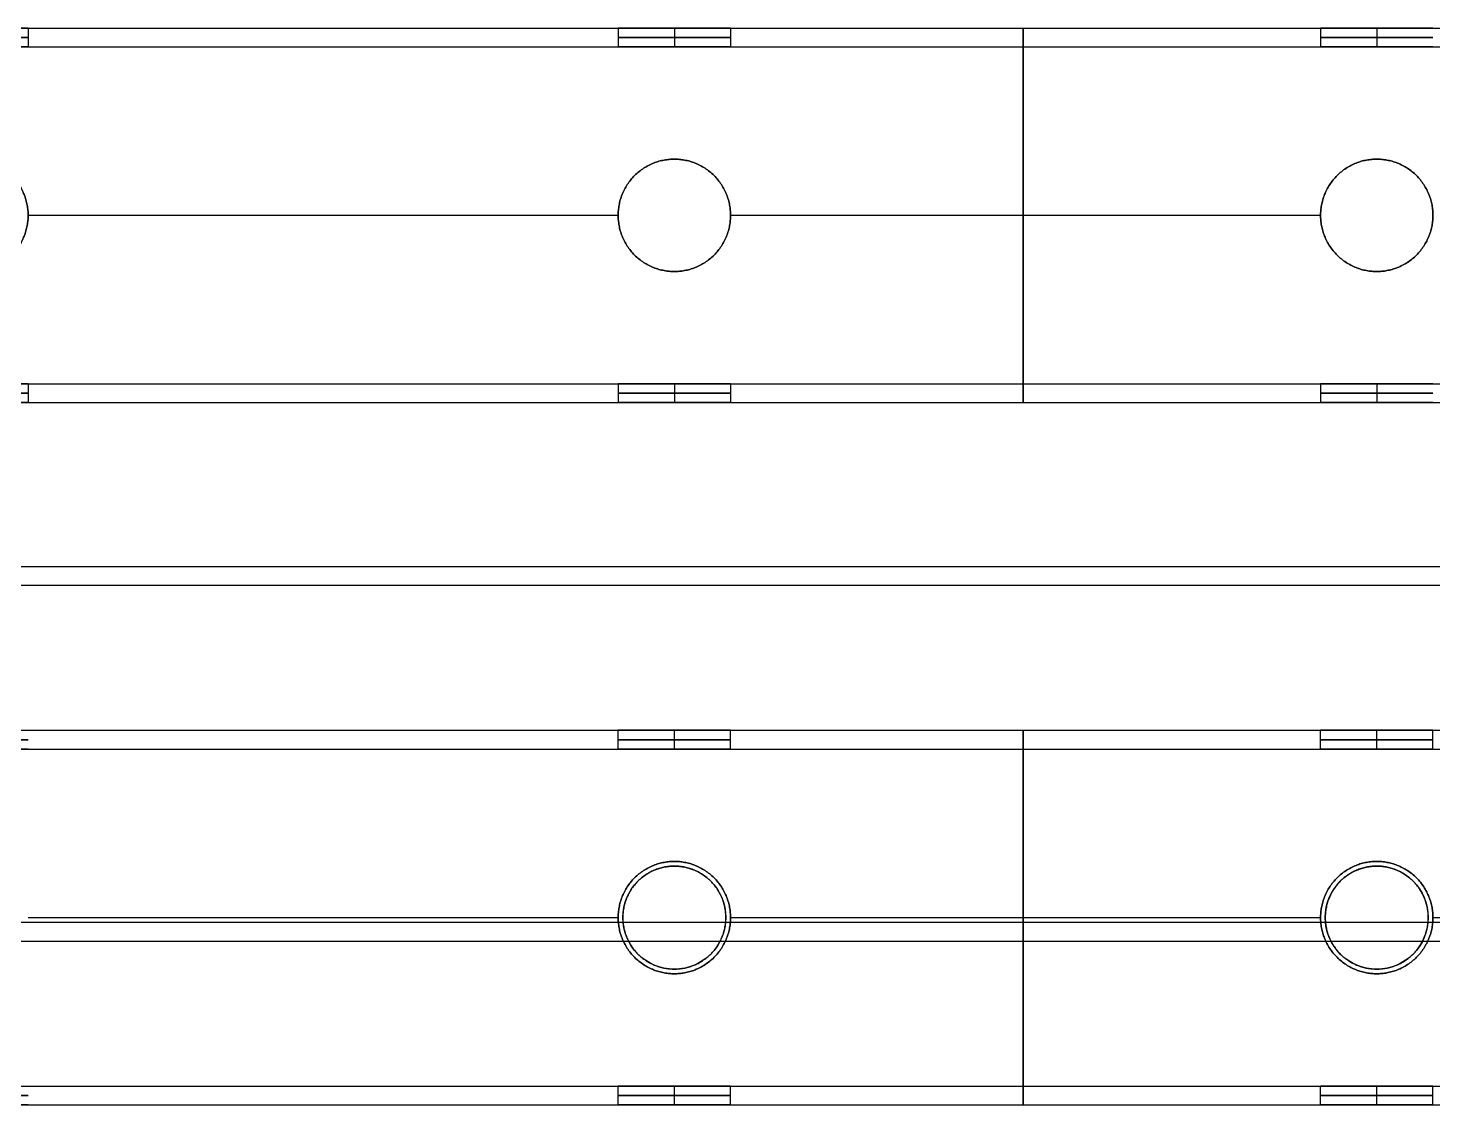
# Model space of a CAD drawing. Header units: millimetres. Extents: x -6529 to 809, y -8611 to 207.
# Drawn here: x -255.5 to -105.5, y -508.1 to -393.1 of the extents above; entities that cross this region are included whole.
import ezdxf

# ---------------------------------------------------------------- set-up
doc = ezdxf.new("R2010")
doc.units = ezdxf.units.MM
doc.header["$MEASUREMENT"] = 0
doc.layers.add('platen', color=7, linetype='Continuous', true_color=0x007f00)
doc.layers.add('staal', color=5, linetype='Continuous', true_color=0x0000ff)

# ---------------------------------------------------------------- blocks, each defined once
blk = doc.blocks.new('plaat base')
at = {"layer": 'platen'}
for p, q in [((58, -600), (1258, -600)), ((58, -600, 18), (1258, -600, 18))]:
    blk.add_line(p, q, dxfattribs=at)
blk = doc.blocks.new('top plaat')
at = {"layer": 'platen'}
for p, q in [((0, -618), (1316, -618)), ((0, -618, 18), (1316, -618, 18)), ((320.5, -650), (320.5, -650, 18)), ((395.5, -650), (395.5, -650, 18)), ((315, -655.5), (315, -655.5, 18)), ((326, -655.5), (326, -655.5, 18)), ((401, -655.5), (401, -655.5, 18)), ((390, -655.5), (390, -655.5, 18)), ((320.5, -661), (320.5, -661, 18)), ((395.5, -661), (395.5, -661, 18))]:
    blk.add_line(p, q, dxfattribs=at)
for centre in [(320.5, -655.5, 9), (395.5, -655.5, 9)]:
    blk.add_circle(centre, 5.5, dxfattribs=at)
for points in [[(320.5, -650), (326, -650), (326, -655.5), (326, -661), (320.5, -661), (315, -661), (315, -655.5), (315, -650), (320.5, -650)], [(320.5, -650, 18), (326, -650, 18), (326, -655.5, 18), (326, -661, 18), (320.5, -661, 18), (315, -661, 18), (315, -655.5, 18), (315, -650, 18), (320.5, -650, 18)], [(395.5, -650), (401, -650), (401, -655.5), (401, -661), (395.5, -661), (390, -661), (390, -655.5), (390, -650), (395.5, -650)], [(395.5, -650, 18), (401, -650, 18), (401, -655.5, 18), (401, -661, 18), (395.5, -661, 18), (390, -661, 18), (390, -655.5, 18), (390, -650, 18), (395.5, -650, 18)]]:
    blk.add_rational_spline(points, [1, 0.707106781187, 1, 0.707106781187, 1, 0.707106781187, 1, 0.707106781187, 1], degree=2, knots=[-37.699112, -37.699112, -37.699112, -28.274334, -28.274334, -18.849556, -18.849556, -9.424778, -9.424778, 0, 0, 0], dxfattribs=at)

msp = doc.modelspace()

# ---------------------------------------------------------------- linework, layer by layer
at = {"layer": 'staal'}
for p, q in [((-255.47, -393.13, 696), (-255.47, -395.13, 696)), ((-192.47, -393.13, 696), (-192.47, -395.13, 696)), ((-186.47, -393.13, 702), (-186.47, -395.13, 702)), ((-186.47, -393.13, 690), (-186.47, -395.13, 690)), ((-180.47, -393.13, 696), (-180.47, -395.13, 696)), ((-117.47, -393.13, 696), (-117.47, -395.13, 696)), ((-111.47, -393.13, 702), (-111.47, -395.13, 702)), ((-111.47, -393.13, 690), (-111.47, -395.13, 690)), ((-186.47, -407.13, 678), (-186.47, -407.13, 676)), ((-186.47, -407.13, 716), (-186.47, -407.13, 714)), ((-111.47, -407.13, 678), (-111.47, -407.13, 676)), ((-111.47, -407.13, 716), (-111.47, -407.13, 714)), ((-255.47, -413.13, 678), (-255.47, -413.13, 676)), ((-255.47, -413.13, 716), (-255.47, -413.13, 714)), ((-192.47, -413.13, 678), (-192.47, -413.13, 676)), ((-192.47, -413.13, 716), (-192.47, -413.13, 714)), ((-180.47, -413.13, 678), (-180.47, -413.13, 676)), ((-180.47, -413.13, 716), (-180.47, -413.13, 714)), ((-117.47, -413.13, 678), (-117.47, -413.13, 676)), ((-117.47, -413.13, 716), (-117.47, -413.13, 714)), ((-186.47, -419.13, 678), (-186.47, -419.13, 676)), ((-186.47, -419.13, 716), (-186.47, -419.13, 714)), ((-111.47, -419.13, 678), (-111.47, -419.13, 676)), ((-111.47, -419.13, 716), (-111.47, -419.13, 714)), ((-255.47, -431.13, 696), (-255.47, -433.13, 696)), ((-192.47, -431.13, 696), (-192.47, -433.13, 696)), ((-186.47, -431.13, 702), (-186.47, -433.13, 702)), ((-186.47, -431.13, 690), (-186.47, -433.13, 690)), ((-180.47, -431.13, 696), (-180.47, -433.13, 696)), ((-117.47, -431.13, 696), (-117.47, -433.13, 696)), ((-111.47, -431.13, 702), (-111.47, -433.13, 702)), ((-111.47, -431.13, 690), (-111.47, -433.13, 690)), ((-192.47, -470.13, 20), (-192.47, -468.13, 20)), ((-186.47, -470.13, 26), (-186.47, -468.13, 26)), ((-186.47, -470.13, 14), (-186.47, -468.13, 14)), ((-180.47, -470.13, 20), (-180.47, -468.13, 20)), ((-117.47, -470.13, 20), (-117.47, -468.13, 20)), ((-111.47, -470.13, 26), (-111.47, -468.13, 26)), ((-111.47, -470.13, 14), (-111.47, -468.13, 14)), ((-105.47, -470.13, 20), (-105.47, -468.13, 20)), ((-186.47, -482.13, 2), (-186.47, -482.13)), ((-186.47, -482.13, 40), (-186.47, -482.13, 38)), ((-111.47, -482.13, 2), (-111.47, -482.13)), ((-111.47, -482.13, 40), (-111.47, -482.13, 38)), ((-192.47, -488.13, 2), (-192.47, -488.13)), ((-192.47, -488.13, 40), (-192.47, -488.13, 38)), ((-180.47, -488.13, 2), (-180.47, -488.13)), ((-180.47, -488.13, 40), (-180.47, -488.13, 38)), ((-117.47, -488.13, 2), (-117.47, -488.13)), ((-117.47, -488.13, 40), (-117.47, -488.13, 38)), ((-105.47, -488.13, 2), (-105.47, -488.13)), ((-105.47, -488.13, 40), (-105.47, -488.13, 38)), ((-186.47, -494.13, 2), (-186.47, -494.13)), ((-186.47, -494.13, 40), (-186.47, -494.13, 38)), ((-111.47, -494.13, 2), (-111.47, -494.13)), ((-111.47, -494.13, 40), (-111.47, -494.13, 38)), ((-192.47, -508.13, 20), (-192.47, -506.13, 20)), ((-186.47, -508.13, 26), (-186.47, -506.13, 26)), ((-186.47, -508.13, 14), (-186.47, -506.13, 14)), ((-180.47, -508.13, 20), (-180.47, -506.13, 20)), ((-117.47, -508.13, 20), (-117.47, -506.13, 20)), ((-111.47, -508.13, 26), (-111.47, -506.13, 26)), ((-111.47, -508.13, 14), (-111.47, -506.13, 14)), ((-105.47, -508.13, 20), (-105.47, -506.13, 20))]:
    msp.add_line(p, q, dxfattribs=at)
for points in [[(-466.97, -393.13, 676), (-149.22, -393.13, 676), (168.53, -393.13, 676)], [(-466.97, -393.13, 716), (-149.22, -393.13, 716), (168.53, -393.13, 716)], [(-255.47, -393.13, 696), (-223.97, -393.13, 696), (-192.47, -393.13, 696)], [(-180.47, -393.13, 696), (-148.97, -393.13, 696), (-117.47, -393.13, 696)], [(-149.22, -393.13, 676), (-149.22, -413.13, 676), (-149.22, -433.13, 676)], [(-149.22, -433.13, 716), (-149.22, -413.13, 716), (-149.22, -393.13, 716)], [(-149.22, -393.13, 716), (-149.22, -393.13, 696), (-149.22, -393.13, 676)], [(-466.97, -395.13, 678), (-149.22, -395.13, 678), (168.53, -395.13, 678)], [(-466.97, -395.13, 714), (-149.22, -395.13, 714), (168.53, -395.13, 714)], [(-255.47, -395.13, 696), (-223.97, -395.13, 696), (-192.47, -395.13, 696)], [(-180.47, -395.13, 696), (-148.97, -395.13, 696), (-117.47, -395.13, 696)], [(-149.22, -431.13, 678), (-149.22, -413.13, 678), (-149.22, -395.13, 678)], [(-149.22, -395.13, 678), (-149.22, -395.13, 696), (-149.22, -395.13, 714)], [(-149.22, -395.13, 714), (-149.22, -413.13, 714), (-149.22, -431.13, 714)], [(-255.47, -413.13, 676), (-223.97, -413.13, 676), (-192.47, -413.13, 676)], [(-255.47, -413.13, 716), (-223.97, -413.13, 716), (-192.47, -413.13, 716)], [(-255.47, -413.13, 678), (-223.97, -413.13, 678), (-192.47, -413.13, 678)], [(-255.47, -413.13, 714), (-223.97, -413.13, 714), (-192.47, -413.13, 714)], [(-180.47, -413.13, 676), (-148.97, -413.13, 676), (-117.47, -413.13, 676)], [(-180.47, -413.13, 716), (-148.97, -413.13, 716), (-117.47, -413.13, 716)], [(-180.47, -413.13, 678), (-148.97, -413.13, 678), (-117.47, -413.13, 678)], [(-180.47, -413.13, 714), (-148.97, -413.13, 714), (-117.47, -413.13, 714)], [(-466.97, -431.13, 678), (-149.22, -431.13, 678), (168.53, -431.13, 678)], [(-466.97, -431.13, 714), (-149.22, -431.13, 714), (168.53, -431.13, 714)], [(-255.47, -431.13, 696), (-223.97, -431.13, 696), (-192.47, -431.13, 696)], [(-180.47, -431.13, 696), (-148.97, -431.13, 696), (-117.47, -431.13, 696)], [(-149.22, -431.13, 714), (-149.22, -431.13, 696), (-149.22, -431.13, 678)], [(-466.97, -433.13, 676), (-149.22, -433.13, 676), (168.53, -433.13, 676)], [(-466.97, -433.13, 716), (-149.22, -433.13, 716), (168.53, -433.13, 716)], [(-255.47, -433.13, 696), (-223.97, -433.13, 696), (-192.47, -433.13, 696)], [(-180.47, -433.13, 696), (-148.97, -433.13, 696), (-117.47, -433.13, 696)], [(-149.22, -433.13, 676), (-149.22, -433.13, 696), (-149.22, -433.13, 716)], [(-466.97, -450.63, 40), (-157.97, -450.63, 40), (151.03, -450.63, 40)], [(-466.97, -450.63), (-157.97, -450.63), (151.03, -450.63)], [(-466.97, -452.63, 2), (-157.97, -452.63, 2), (151.03, -452.63, 2)], [(-466.97, -452.63, 38), (-157.97, -452.63, 38), (151.03, -452.63, 38)], [(-466.97, -468.13), (-149.22, -468.13), (168.53, -468.13)], [(-466.97, -468.13, 40), (-149.22, -468.13, 40), (168.53, -468.13, 40)], [(-255.47, -468.13, 20), (-223.97, -468.13, 20), (-192.47, -468.13, 20)], [(-180.47, -468.13, 20), (-148.97, -468.13, 20), (-117.47, -468.13, 20)], [(-149.22, -508.13), (-149.22, -488.13), (-149.22, -468.13)], [(-149.22, -468.13), (-149.22, -468.13, 20), (-149.22, -468.13, 40)], [(-149.22, -468.13, 40), (-149.22, -488.13, 40), (-149.22, -508.13, 40)], [(-466.97, -470.13, 2), (-149.22, -470.13, 2), (168.53, -470.13, 2)], [(-466.97, -470.13, 38), (-149.22, -470.13, 38), (168.53, -470.13, 38)], [(-255.47, -470.13, 20), (-223.97, -470.13, 20), (-192.47, -470.13, 20)], [(-180.47, -470.13, 20), (-148.97, -470.13, 20), (-117.47, -470.13, 20)], [(-149.22, -470.13, 38), (-149.22, -470.13, 20), (-149.22, -470.13, 2)], [(-149.22, -470.13, 2), (-149.22, -488.13, 2), (-149.22, -506.13, 2)], [(-149.22, -506.13, 38), (-149.22, -488.13, 38), (-149.22, -470.13, 38)], [(-466.97, -488.63, 2), (-157.97, -488.63, 2), (151.03, -488.63, 2)], [(-466.97, -488.63, 38), (-157.97, -488.63, 38), (151.03, -488.63, 38)], [(-255.47, -488.13), (-223.97, -488.13), (-192.47, -488.13)], [(-255.47, -488.13, 40), (-223.97, -488.13, 40), (-192.47, -488.13, 40)], [(-255.47, -488.13, 2), (-223.97, -488.13, 2), (-192.47, -488.13, 2)], [(-255.47, -488.13, 38), (-223.97, -488.13, 38), (-192.47, -488.13, 38)], [(-180.47, -488.13), (-148.97, -488.13), (-117.47, -488.13)], [(-180.47, -488.13, 40), (-148.97, -488.13, 40), (-117.47, -488.13, 40)], [(-180.47, -488.13, 2), (-148.97, -488.13, 2), (-117.47, -488.13, 2)], [(-180.47, -488.13, 38), (-148.97, -488.13, 38), (-117.47, -488.13, 38)], [(-105.47, -488.13, 38), (-73.97, -488.13, 38), (-42.47, -488.13, 38)], [(-466.97, -490.63, 40), (-157.97, -490.63, 40), (151.03, -490.63, 40)], [(-466.97, -490.63), (-157.97, -490.63), (151.03, -490.63)], [(-466.97, -506.13, 2), (-149.22, -506.13, 2), (168.53, -506.13, 2)], [(-466.97, -506.13, 38), (-149.22, -506.13, 38), (168.53, -506.13, 38)], [(-255.47, -506.13, 20), (-223.97, -506.13, 20), (-192.47, -506.13, 20)], [(-180.47, -506.13, 20), (-148.97, -506.13, 20), (-117.47, -506.13, 20)], [(-149.22, -506.13, 2), (-149.22, -506.13, 20), (-149.22, -506.13, 38)], [(-466.97, -508.13), (-149.22, -508.13), (168.53, -508.13)], [(-466.97, -508.13, 40), (-149.22, -508.13, 40), (168.53, -508.13, 40)], [(-255.47, -508.13, 20), (-223.97, -508.13, 20), (-192.47, -508.13, 20)], [(-180.47, -508.13, 20), (-148.97, -508.13, 20), (-117.47, -508.13, 20)], [(-149.22, -508.13, 40), (-149.22, -508.13, 20), (-149.22, -508.13)]]:
    msp.add_open_spline(points, degree=2, dxfattribs=at)
for points, weights, knots in [([(-261.47, -393.13, 702), (-255.47, -393.13, 702), (-255.47, -393.13, 696), (-255.47, -393.13, 690), (-261.47, -393.13, 690), (-267.47, -393.13, 690), (-267.47, -393.13, 696), (-267.47, -393.13, 702), (-261.47, -393.13, 702)], [1, 0.707106781187, 1, 0.707106781187, 1, 0.707106781187, 1, 0.707106781187, 1], [0, 0, 0, 7.853982, 7.853982, 15.707963, 15.707963, 23.561945, 23.561945, 31.415927, 31.415927, 31.415927]), ([(-261.47, -394.13, 702), (-255.47, -394.13, 702), (-255.47, -394.13, 696), (-255.47, -394.13, 690), (-261.47, -394.13, 690), (-267.47, -394.13, 690), (-267.47, -394.13, 696), (-267.47, -394.13, 702), (-261.47, -394.13, 702)], [1, 0.707106781187, 1, 0.707106781187, 1, 0.707106781187, 1, 0.707106781187, 1], [0, 0, 0, 7.853982, 7.853982, 15.707963, 15.707963, 23.561945, 23.561945, 31.415927, 31.415927, 31.415927]), ([(-186.47, -393.13, 702), (-180.47, -393.13, 702), (-180.47, -393.13, 696), (-180.47, -393.13, 690), (-186.47, -393.13, 690), (-192.47, -393.13, 690), (-192.47, -393.13, 696), (-192.47, -393.13, 702), (-186.47, -393.13, 702)], [1, 0.707106781187, 1, 0.707106781187, 1, 0.707106781187, 1, 0.707106781187, 1], [0, 0, 0, 7.853982, 7.853982, 15.707963, 15.707963, 23.561945, 23.561945, 31.415927, 31.415927, 31.415927]), ([(-186.47, -394.13, 702), (-180.47, -394.13, 702), (-180.47, -394.13, 696), (-180.47, -394.13, 690), (-186.47, -394.13, 690), (-192.47, -394.13, 690), (-192.47, -394.13, 696), (-192.47, -394.13, 702), (-186.47, -394.13, 702)], [1, 0.707106781187, 1, 0.707106781187, 1, 0.707106781187, 1, 0.707106781187, 1], [0, 0, 0, 7.853982, 7.853982, 15.707963, 15.707963, 23.561945, 23.561945, 31.415927, 31.415927, 31.415927]), ([(-111.47, -393.13, 702), (-105.47, -393.13, 702), (-105.47, -393.13, 696), (-105.47, -393.13, 690), (-111.47, -393.13, 690), (-117.47, -393.13, 690), (-117.47, -393.13, 696), (-117.47, -393.13, 702), (-111.47, -393.13, 702)], [1, 0.707106781187, 1, 0.707106781187, 1, 0.707106781187, 1, 0.707106781187, 1], [0, 0, 0, 7.853982, 7.853982, 15.707963, 15.707963, 23.561945, 23.561945, 31.415927, 31.415927, 31.415927]), ([(-111.47, -394.13, 702), (-105.47, -394.13, 702), (-105.47, -394.13, 696), (-105.47, -394.13, 690), (-111.47, -394.13, 690), (-117.47, -394.13, 690), (-117.47, -394.13, 696), (-117.47, -394.13, 702), (-111.47, -394.13, 702)], [1, 0.707106781187, 1, 0.707106781187, 1, 0.707106781187, 1, 0.707106781187, 1], [0, 0, 0, 7.853982, 7.853982, 15.707963, 15.707963, 23.561945, 23.561945, 31.415927, 31.415927, 31.415927]), ([(-261.47, -395.13, 702), (-267.47, -395.13, 702), (-267.47, -395.13, 696), (-267.47, -395.13, 690), (-261.47, -395.13, 690), (-255.47, -395.13, 690), (-255.47, -395.13, 696), (-255.47, -395.13, 702), (-261.47, -395.13, 702)], [1, 0.707106781187, 1, 0.707106781187, 1, 0.707106781187, 1, 0.707106781187, 1], [-31.415927, -31.415927, -31.415927, -23.561945, -23.561945, -15.707963, -15.707963, -7.853982, -7.853982, 0, 0, 0]), ([(-186.47, -395.13, 702), (-192.47, -395.13, 702), (-192.47, -395.13, 696), (-192.47, -395.13, 690), (-186.47, -395.13, 690), (-180.47, -395.13, 690), (-180.47, -395.13, 696), (-180.47, -395.13, 702), (-186.47, -395.13, 702)], [1, 0.707106781187, 1, 0.707106781187, 1, 0.707106781187, 1, 0.707106851018, 0.999999860338], [-31.415927, -31.415927, -31.415927, -23.561944, -23.561944, -15.707962, -15.707962, -7.85398, -7.85398, 0, 0, 0]), ([(-111.47, -395.13, 702), (-117.47, -395.13, 702), (-117.47, -395.13, 696), (-117.47, -395.13, 690), (-111.47, -395.13, 690), (-105.47, -395.13, 690), (-105.47, -395.13, 696), (-105.47, -395.13, 702), (-111.47, -395.13, 702)], [1, 0.707106781187, 1, 0.707106781187, 1, 0.707106781187, 1, 0.707106851018, 0.999999860338], [-31.415927, -31.415927, -31.415927, -23.561944, -23.561944, -15.707962, -15.707962, -7.85398, -7.85398, 0, 0, 0]), ([(-261.47, -419.13, 676), (-267.47, -419.13, 676), (-267.47, -413.13, 676), (-267.47, -407.13, 676), (-261.47, -407.13, 676), (-255.47, -407.13, 676), (-255.47, -413.13, 676), (-255.47, -419.13, 676), (-261.47, -419.13, 676)], [1, 0.707106781187, 1, 0.707106781187, 1, 0.707106781187, 1, 0.707106781187, 1], [-31.415927, -31.415927, -31.415927, -23.561945, -23.561945, -15.707963, -15.707963, -7.853982, -7.853982, 0, 0, 0]), ([(-261.47, -419.13, 716), (-255.47, -419.13, 716), (-255.47, -413.13, 716), (-255.47, -407.13, 716), (-261.47, -407.13, 716), (-267.47, -407.13, 716), (-267.47, -413.13, 716), (-267.47, -419.13, 716), (-261.47, -419.13, 716)], [1, 0.707106781187, 1, 0.707106781187, 1, 0.707106781187, 1, 0.707106781187, 1], [0, 0, 0, 7.853982, 7.853982, 15.707963, 15.707963, 23.561945, 23.561945, 31.415927, 31.415927, 31.415927]), ([(-261.47, -419.13, 678), (-255.47, -419.13, 678), (-255.47, -413.13, 678), (-255.47, -407.13, 678), (-261.47, -407.13, 678), (-267.47, -407.13, 678), (-267.47, -413.13, 678), (-267.47, -419.13, 678), (-261.47, -419.13, 678)], [1, 0.707106781187, 1, 0.707106781187, 1, 0.707106781187, 1, 0.707106781187, 1], [0, 0, 0, 7.853982, 7.853982, 15.707963, 15.707963, 23.561945, 23.561945, 31.415927, 31.415927, 31.415927]), ([(-261.47, -419.13, 714), (-267.47, -419.13, 714), (-267.47, -413.13, 714), (-267.47, -407.13, 714), (-261.47, -407.13, 714), (-255.47, -407.13, 714), (-255.47, -413.13, 714), (-255.47, -419.13, 714), (-261.47, -419.13, 714)], [1, 0.707106781187, 1, 0.707106781187, 1, 0.707106781187, 1, 0.707106781187, 1], [-31.415927, -31.415927, -31.415927, -23.561945, -23.561945, -15.707963, -15.707963, -7.853982, -7.853982, 0, 0, 0]), ([(-261.47, -419.13, 677), (-255.47, -419.13, 677), (-255.47, -413.13, 677), (-255.47, -407.13, 677), (-261.47, -407.13, 677), (-267.47, -407.13, 677), (-267.47, -413.13, 677), (-267.47, -419.13, 677), (-261.47, -419.13, 677)], [1, 0.707106781187, 1, 0.707106781187, 1, 0.707106781187, 1, 0.707106781187, 1], [0, 0, 0, 7.853982, 7.853982, 15.707963, 15.707963, 23.561945, 23.561945, 31.415927, 31.415927, 31.415927]), ([(-261.47, -419.13, 715), (-255.47, -419.13, 715), (-255.47, -413.13, 715), (-255.47, -407.13, 715), (-261.47, -407.13, 715), (-267.47, -407.13, 715), (-267.47, -413.13, 715), (-267.47, -419.13, 715), (-261.47, -419.13, 715)], [1, 0.707106781187, 1, 0.707106781187, 1, 0.707106781187, 1, 0.707106781187, 1], [0, 0, 0, 7.853982, 7.853982, 15.707963, 15.707963, 23.561945, 23.561945, 31.415927, 31.415927, 31.415927]), ([(-186.47, -419.13, 676), (-192.47, -419.13, 676), (-192.47, -413.13, 676), (-192.47, -407.13, 676), (-186.47, -407.13, 676), (-180.47, -407.13, 676), (-180.47, -413.13, 676), (-180.47, -419.13, 676), (-186.47, -419.13, 676)], [1, 0.707106781187, 1, 0.707106781187, 1, 0.707106781187, 1, 0.707106781187, 1], [-31.415927, -31.415927, -31.415927, -23.561945, -23.561945, -15.707963, -15.707963, -7.853982, -7.853982, 0, 0, 0]), ([(-186.47, -419.13, 716), (-180.47, -419.13, 716), (-180.47, -413.13, 716), (-180.47, -407.13, 716), (-186.47, -407.13, 716), (-192.47, -407.13, 716), (-192.47, -413.13, 716), (-192.47, -419.13, 716), (-186.47, -419.13, 716)], [1, 0.707106781187, 1, 0.707106781187, 1, 0.707106781187, 1, 0.707106781187, 1], [0, 0, 0, 7.853982, 7.853982, 15.707963, 15.707963, 23.561945, 23.561945, 31.415927, 31.415927, 31.415927]), ([(-186.47, -419.13, 678), (-180.47, -419.13, 678), (-180.47, -413.13, 678), (-180.47, -407.13, 678), (-186.47, -407.13, 678), (-192.47, -407.13, 678), (-192.47, -413.13, 678), (-192.47, -419.13, 678), (-186.47, -419.13, 678)], [1, 0.707106781187, 1, 0.707106781187, 1, 0.707106781187, 1, 0.707106781187, 1], [0, 0, 0, 7.853982, 7.853982, 15.707963, 15.707963, 23.561945, 23.561945, 31.415927, 31.415927, 31.415927]), ([(-186.47, -419.13, 714), (-192.47, -419.13, 714), (-192.47, -413.13, 714), (-192.47, -407.13, 714), (-186.47, -407.13, 714), (-180.47, -407.13, 714), (-180.47, -413.13, 714), (-180.47, -419.13, 714), (-186.47, -419.13, 714)], [1, 0.707106781187, 1, 0.707106781187, 1, 0.707106781187, 1, 0.707106781187, 1], [-31.415927, -31.415927, -31.415927, -23.561945, -23.561945, -15.707963, -15.707963, -7.853982, -7.853982, 0, 0, 0]), ([(-186.47, -419.13, 677), (-180.47, -419.13, 677), (-180.47, -413.13, 677), (-180.47, -407.13, 677), (-186.47, -407.13, 677), (-192.47, -407.13, 677), (-192.47, -413.13, 677), (-192.47, -419.13, 677), (-186.47, -419.13, 677)], [1, 0.707106781187, 1, 0.707106781187, 1, 0.707106781187, 1, 0.707106781187, 1], [0, 0, 0, 7.853982, 7.853982, 15.707963, 15.707963, 23.561945, 23.561945, 31.415927, 31.415927, 31.415927]), ([(-186.47, -419.13, 715), (-180.47, -419.13, 715), (-180.47, -413.13, 715), (-180.47, -407.13, 715), (-186.47, -407.13, 715), (-192.47, -407.13, 715), (-192.47, -413.13, 715), (-192.47, -419.13, 715), (-186.47, -419.13, 715)], [1, 0.707106781187, 1, 0.707106781187, 1, 0.707106781187, 1, 0.707106781187, 1], [0, 0, 0, 7.853982, 7.853982, 15.707963, 15.707963, 23.561945, 23.561945, 31.415927, 31.415927, 31.415927]), ([(-111.47, -419.13, 676), (-117.47, -419.13, 676), (-117.47, -413.13, 676), (-117.47, -407.13, 676), (-111.47, -407.13, 676), (-105.47, -407.13, 676), (-105.47, -413.13, 676), (-105.47, -419.13, 676), (-111.47, -419.13, 676)], [1, 0.707106781187, 1, 0.707106781187, 1, 0.707106781187, 1, 0.707106781187, 1], [-31.415927, -31.415927, -31.415927, -23.561945, -23.561945, -15.707963, -15.707963, -7.853982, -7.853982, 0, 0, 0]), ([(-111.47, -419.13, 716), (-105.47, -419.13, 716), (-105.47, -413.13, 716), (-105.47, -407.13, 716), (-111.47, -407.13, 716), (-117.47, -407.13, 716), (-117.47, -413.13, 716), (-117.47, -419.13, 716), (-111.47, -419.13, 716)], [1, 0.707106781187, 1, 0.707106781187, 1, 0.707106781187, 1, 0.707106781187, 1], [0, 0, 0, 7.853982, 7.853982, 15.707963, 15.707963, 23.561945, 23.561945, 31.415927, 31.415927, 31.415927]), ([(-111.47, -419.13, 678), (-105.47, -419.13, 678), (-105.47, -413.13, 678), (-105.47, -407.13, 678), (-111.47, -407.13, 678), (-117.47, -407.13, 678), (-117.47, -413.13, 678), (-117.47, -419.13, 678), (-111.47, -419.13, 678)], [1, 0.707106781187, 1, 0.707106781187, 1, 0.707106781187, 1, 0.707106781187, 1], [0, 0, 0, 7.853982, 7.853982, 15.707963, 15.707963, 23.561945, 23.561945, 31.415927, 31.415927, 31.415927]), ([(-111.47, -419.13, 714), (-117.47, -419.13, 714), (-117.47, -413.13, 714), (-117.47, -407.13, 714), (-111.47, -407.13, 714), (-105.47, -407.13, 714), (-105.47, -413.13, 714), (-105.47, -419.13, 714), (-111.47, -419.13, 714)], [1, 0.707106781187, 1, 0.707106781187, 1, 0.707106781187, 1, 0.707106781187, 1], [-31.415927, -31.415927, -31.415927, -23.561945, -23.561945, -15.707963, -15.707963, -7.853982, -7.853982, 0, 0, 0]), ([(-111.47, -419.13, 677), (-105.47, -419.13, 677), (-105.47, -413.13, 677), (-105.47, -407.13, 677), (-111.47, -407.13, 677), (-117.47, -407.13, 677), (-117.47, -413.13, 677), (-117.47, -419.13, 677), (-111.47, -419.13, 677)], [1, 0.707106781187, 1, 0.707106781187, 1, 0.707106781187, 1, 0.707106781187, 1], [0, 0, 0, 7.853982, 7.853982, 15.707963, 15.707963, 23.561945, 23.561945, 31.415927, 31.415927, 31.415927]), ([(-111.47, -419.13, 715), (-105.47, -419.13, 715), (-105.47, -413.13, 715), (-105.47, -407.13, 715), (-111.47, -407.13, 715), (-117.47, -407.13, 715), (-117.47, -413.13, 715), (-117.47, -419.13, 715), (-111.47, -419.13, 715)], [1, 0.707106781187, 1, 0.707106781187, 1, 0.707106781187, 1, 0.707106781187, 1], [0, 0, 0, 7.853982, 7.853982, 15.707963, 15.707963, 23.561945, 23.561945, 31.415927, 31.415927, 31.415927]), ([(-261.47, -431.13, 702), (-255.47, -431.13, 702), (-255.47, -431.13, 696), (-255.47, -431.13, 690), (-261.47, -431.13, 690), (-267.47, -431.13, 690), (-267.47, -431.13, 696), (-267.47, -431.13, 702), (-261.47, -431.13, 702)], [0.999999860338, 0.707106851018, 1, 0.707106781187, 1, 0.707106781187, 1, 0.707106851018, 0.999999860338], [0, 0, 0, 7.853981, 7.853981, 15.707963, 15.707963, 23.561946, 23.561946, 31.415927, 31.415927, 31.415927]), ([(-186.47, -431.13, 702), (-180.47, -431.13, 702), (-180.47, -431.13, 696), (-180.47, -431.13, 690), (-186.47, -431.13, 690), (-192.47, -431.13, 690), (-192.47, -431.13, 696), (-192.47, -431.13, 702), (-186.47, -431.13, 702)], [1, 0.707106781187, 1, 0.707106781187, 1, 0.707106781187, 1, 0.707106781187, 1], [0, 0, 0, 7.853982, 7.853982, 15.707963, 15.707963, 23.561945, 23.561945, 31.415927, 31.415927, 31.415927]), ([(-111.47, -431.13, 702), (-105.47, -431.13, 702), (-105.47, -431.13, 696), (-105.47, -431.13, 690), (-111.47, -431.13, 690), (-117.47, -431.13, 690), (-117.47, -431.13, 696), (-117.47, -431.13, 702), (-111.47, -431.13, 702)], [1, 0.707106781187, 1, 0.707106781187, 1, 0.707106781187, 1, 0.707106781187, 1], [0, 0, 0, 7.853982, 7.853982, 15.707963, 15.707963, 23.561945, 23.561945, 31.415927, 31.415927, 31.415927]), ([(-261.47, -432.13, 702), (-255.47, -432.13, 702), (-255.47, -432.13, 696), (-255.47, -432.13, 690), (-261.47, -432.13, 690), (-267.47, -432.13, 690), (-267.47, -432.13, 696), (-267.47, -432.13, 702), (-261.47, -432.13, 702)], [1, 0.707106781187, 1, 0.707106781187, 1, 0.707106781187, 1, 0.707106781187, 1], [0, 0, 0, 7.853982, 7.853982, 15.707963, 15.707963, 23.561945, 23.561945, 31.415927, 31.415927, 31.415927]), ([(-261.47, -433.13, 702), (-267.47, -433.13, 702), (-267.47, -433.13, 696), (-267.47, -433.13, 690), (-261.47, -433.13, 690), (-255.47, -433.13, 690), (-255.47, -433.13, 696), (-255.47, -433.13, 702), (-261.47, -433.13, 702)], [1, 0.707106781187, 1, 0.707106781187, 1, 0.707106781187, 1, 0.707106781187, 1], [-31.415927, -31.415927, -31.415927, -23.561945, -23.561945, -15.707963, -15.707963, -7.853982, -7.853982, 0, 0, 0]), ([(-186.47, -432.13, 702), (-180.47, -432.13, 702), (-180.47, -432.13, 696), (-180.47, -432.13, 690), (-186.47, -432.13, 690), (-192.47, -432.13, 690), (-192.47, -432.13, 696), (-192.47, -432.13, 702), (-186.47, -432.13, 702)], [1, 0.707106781187, 1, 0.707106781187, 1, 0.707106781187, 1, 0.707106781187, 1], [0, 0, 0, 7.853982, 7.853982, 15.707963, 15.707963, 23.561945, 23.561945, 31.415927, 31.415927, 31.415927]), ([(-186.47, -433.13, 702), (-192.47, -433.13, 702), (-192.47, -433.13, 696), (-192.47, -433.13, 690), (-186.47, -433.13, 690), (-180.47, -433.13, 690), (-180.47, -433.13, 696), (-180.47, -433.13, 702), (-186.47, -433.13, 702)], [1, 0.707106781187, 1, 0.707106781187, 1, 0.707106781187, 1, 0.707106781187, 1], [-31.415927, -31.415927, -31.415927, -23.561945, -23.561945, -15.707963, -15.707963, -7.853982, -7.853982, 0, 0, 0]), ([(-111.47, -432.13, 702), (-105.47, -432.13, 702), (-105.47, -432.13, 696), (-105.47, -432.13, 690), (-111.47, -432.13, 690), (-117.47, -432.13, 690), (-117.47, -432.13, 696), (-117.47, -432.13, 702), (-111.47, -432.13, 702)], [1, 0.707106781187, 1, 0.707106781187, 1, 0.707106781187, 1, 0.707106781187, 1], [0, 0, 0, 7.853982, 7.853982, 15.707963, 15.707963, 23.561945, 23.561945, 31.415927, 31.415927, 31.415927]), ([(-111.47, -433.13, 702), (-117.47, -433.13, 702), (-117.47, -433.13, 696), (-117.47, -433.13, 690), (-111.47, -433.13, 690), (-105.47, -433.13, 690), (-105.47, -433.13, 696), (-105.47, -433.13, 702), (-111.47, -433.13, 702)], [1, 0.707106781187, 1, 0.707106781187, 1, 0.707106781187, 1, 0.707106781187, 1], [-31.415927, -31.415927, -31.415927, -23.561945, -23.561945, -15.707963, -15.707963, -7.853982, -7.853982, 0, 0, 0]), ([(-261.47, -469.13, 26), (-255.47, -469.13, 26), (-255.47, -469.13, 20), (-255.47, -469.13, 14), (-261.47, -469.13, 14), (-267.47, -469.13, 14), (-267.47, -469.13, 20), (-267.47, -469.13, 26), (-261.47, -469.13, 26)], [1, 0.707106781187, 1, 0.707106781187, 1, 0.707106781187, 1, 0.707106781187, 1], [0, 0, 0, 7.853982, 7.853982, 15.707963, 15.707963, 23.561945, 23.561945, 31.415927, 31.415927, 31.415927]), ([(-186.47, -468.13, 26), (-192.47, -468.13, 26), (-192.47, -468.13, 20), (-192.47, -468.13, 14), (-186.47, -468.13, 14), (-180.47, -468.13, 14), (-180.47, -468.13, 20), (-180.47, -468.13, 26), (-186.47, -468.13, 26)], [1, 0.707106781187, 1, 0.707106781187, 1, 0.707106781187, 1, 0.707106781187, 1], [-31.415927, -31.415927, -31.415927, -23.561945, -23.561945, -15.707963, -15.707963, -7.853982, -7.853982, 0, 0, 0]), ([(-186.47, -469.13, 26), (-180.47, -469.13, 26), (-180.47, -469.13, 20), (-180.47, -469.13, 14), (-186.47, -469.13, 14), (-192.47, -469.13, 14), (-192.47, -469.13, 20), (-192.47, -469.13, 26), (-186.47, -469.13, 26)], [1, 0.707106781187, 1, 0.707106781187, 1, 0.707106781187, 1, 0.707106781187, 1], [0, 0, 0, 7.853982, 7.853982, 15.707963, 15.707963, 23.561945, 23.561945, 31.415927, 31.415927, 31.415927]), ([(-111.47, -468.13, 26), (-117.47, -468.13, 26), (-117.47, -468.13, 20), (-117.47, -468.13, 14), (-111.47, -468.13, 14), (-105.47, -468.13, 14), (-105.47, -468.13, 20), (-105.47, -468.13, 26), (-111.47, -468.13, 26)], [1, 0.707106781187, 1, 0.707106781187, 1, 0.707106781187, 1, 0.707106781187, 1], [-31.415927, -31.415927, -31.415927, -23.561945, -23.561945, -15.707963, -15.707963, -7.853982, -7.853982, 0, 0, 0]), ([(-111.47, -469.13, 26), (-105.47, -469.13, 26), (-105.47, -469.13, 20), (-105.47, -469.13, 14), (-111.47, -469.13, 14), (-117.47, -469.13, 14), (-117.47, -469.13, 20), (-117.47, -469.13, 26), (-111.47, -469.13, 26)], [1, 0.707106781187, 1, 0.707106781187, 1, 0.707106781187, 1, 0.707106781187, 1], [0, 0, 0, 7.853982, 7.853982, 15.707963, 15.707963, 23.561945, 23.561945, 31.415927, 31.415927, 31.415927]), ([(-261.47, -470.13, 26), (-255.47, -470.13, 26), (-255.47, -470.13, 20), (-255.47, -470.13, 14), (-261.47, -470.13, 14), (-267.47, -470.13, 14), (-267.47, -470.13, 20), (-267.47, -470.13, 26), (-261.47, -470.13, 26)], [0.999999860338, 0.707106851018, 1, 0.707106781187, 1, 0.707106781187, 1, 0.707106851018, 0.999999860338], [0, 0, 0, 7.853981, 7.853981, 15.707963, 15.707963, 23.561946, 23.561946, 31.415927, 31.415927, 31.415927]), ([(-186.47, -470.13, 26), (-180.47, -470.13, 26), (-180.47, -470.13, 20), (-180.47, -470.13, 14), (-186.47, -470.13, 14), (-192.47, -470.13, 14), (-192.47, -470.13, 20), (-192.47, -470.13, 26), (-186.47, -470.13, 26)], [1, 0.707106781187, 1, 0.707106781187, 1, 0.707106781187, 1, 0.707106781187, 1], [0, 0, 0, 7.853982, 7.853982, 15.707963, 15.707963, 23.561945, 23.561945, 31.415927, 31.415927, 31.415927]), ([(-111.47, -470.13, 26), (-105.47, -470.13, 26), (-105.47, -470.13, 20), (-105.47, -470.13, 14), (-111.47, -470.13, 14), (-117.47, -470.13, 14), (-117.47, -470.13, 20), (-117.47, -470.13, 26), (-111.47, -470.13, 26)], [1, 0.707106781187, 1, 0.707106781187, 1, 0.707106781187, 1, 0.707106781187, 1], [0, 0, 0, 7.853982, 7.853982, 15.707963, 15.707963, 23.561945, 23.561945, 31.415927, 31.415927, 31.415927]), ([(-186.47, -482.13), (-192.47, -482.13), (-192.47, -488.13), (-192.47, -494.13), (-186.47, -494.13), (-180.47, -494.13), (-180.47, -488.13), (-180.47, -482.13), (-186.47, -482.13)], [1, 0.707106781187, 1, 0.707106781187, 1, 0.707106781187, 1, 0.707106781187, 1], [-31.415927, -31.415927, -31.415927, -23.561945, -23.561945, -15.707963, -15.707963, -7.853982, -7.853982, 0, 0, 0]), ([(-186.47, -482.13, 40), (-180.47, -482.13, 40), (-180.47, -488.13, 40), (-180.47, -494.13, 40), (-186.47, -494.13, 40), (-192.47, -494.13, 40), (-192.47, -488.13, 40), (-192.47, -482.13, 40), (-186.47, -482.13, 40)], [1, 0.707106781187, 1, 0.707106781187, 1, 0.707106781187, 1, 0.707106781187, 1], [0, 0, 0, 7.853982, 7.853982, 15.707963, 15.707963, 23.561945, 23.561945, 31.415927, 31.415927, 31.415927]), ([(-186.47, -482.13, 2), (-180.47, -482.13, 2), (-180.47, -488.13, 2), (-180.47, -494.13, 2), (-186.47, -494.13, 2), (-192.47, -494.13, 2), (-192.47, -488.13, 2), (-192.47, -482.13, 2), (-186.47, -482.13, 2)], [1, 0.707106781187, 1, 0.707106781187, 1, 0.707106781187, 1, 0.707106781187, 1], [0, 0, 0, 7.853982, 7.853982, 15.707963, 15.707963, 23.561945, 23.561945, 31.415927, 31.415927, 31.415927]), ([(-186.47, -482.13, 38), (-192.47, -482.13, 38), (-192.47, -488.13, 38), (-192.47, -494.13, 38), (-186.47, -494.13, 38), (-180.47, -494.13, 38), (-180.47, -488.13, 38), (-180.47, -482.13, 38), (-186.47, -482.13, 38)], [1, 0.707106781187, 1, 0.707106781187, 1, 0.707106781187, 1, 0.707106781187, 1], [-31.415927, -31.415927, -31.415927, -23.561945, -23.561945, -15.707963, -15.707963, -7.853982, -7.853982, 0, 0, 0]), ([(-186.47, -482.13, 1), (-180.47, -482.13, 1), (-180.47, -488.13, 1), (-180.47, -494.13, 1), (-186.47, -494.13, 1), (-192.47, -494.13, 1), (-192.47, -488.13, 1), (-192.47, -482.13, 1), (-186.47, -482.13, 1)], [1, 0.707106781187, 1, 0.707106781187, 1, 0.707106781187, 1, 0.707106781187, 1], [0, 0, 0, 7.853982, 7.853982, 15.707963, 15.707963, 23.561945, 23.561945, 31.415927, 31.415927, 31.415927]), ([(-186.47, -482.13, 39), (-180.47, -482.13, 39), (-180.47, -488.13, 39), (-180.47, -494.13, 39), (-186.47, -494.13, 39), (-192.47, -494.13, 39), (-192.47, -488.13, 39), (-192.47, -482.13, 39), (-186.47, -482.13, 39)], [1, 0.707106781187, 1, 0.707106781187, 1, 0.707106781187, 1, 0.707106781187, 1], [0, 0, 0, 7.853982, 7.853982, 15.707963, 15.707963, 23.561945, 23.561945, 31.415927, 31.415927, 31.415927]), ([(-111.47, -482.13), (-117.47, -482.13), (-117.47, -488.13), (-117.47, -494.13), (-111.47, -494.13), (-105.47, -494.13), (-105.47, -488.13), (-105.47, -482.13), (-111.47, -482.13)], [1, 0.707106781187, 1, 0.707106781187, 1, 0.707106781187, 1, 0.707106781187, 1], [-31.415927, -31.415927, -31.415927, -23.561945, -23.561945, -15.707963, -15.707963, -7.853982, -7.853982, 0, 0, 0]), ([(-111.47, -482.13, 40), (-105.47, -482.13, 40), (-105.47, -488.13, 40), (-105.47, -494.13, 40), (-111.47, -494.13, 40), (-117.47, -494.13, 40), (-117.47, -488.13, 40), (-117.47, -482.13, 40), (-111.47, -482.13, 40)], [1, 0.707106781187, 1, 0.707106781187, 1, 0.707106781187, 1, 0.707106781187, 1], [0, 0, 0, 7.853982, 7.853982, 15.707963, 15.707963, 23.561945, 23.561945, 31.415927, 31.415927, 31.415927]), ([(-111.47, -482.13, 2), (-105.47, -482.13, 2), (-105.47, -488.13, 2), (-105.47, -494.13, 2), (-111.47, -494.13, 2), (-117.47, -494.13, 2), (-117.47, -488.13, 2), (-117.47, -482.13, 2), (-111.47, -482.13, 2)], [1, 0.707106781187, 1, 0.707106781187, 1, 0.707106781187, 1, 0.707106781187, 1], [0, 0, 0, 7.853982, 7.853982, 15.707963, 15.707963, 23.561945, 23.561945, 31.415927, 31.415927, 31.415927]), ([(-111.47, -482.13, 38), (-117.47, -482.13, 38), (-117.47, -488.13, 38), (-117.47, -494.13, 38), (-111.47, -494.13, 38), (-105.47, -494.13, 38), (-105.47, -488.13, 38), (-105.47, -482.13, 38), (-111.47, -482.13, 38)], [1, 0.707106781187, 1, 0.707106781187, 1, 0.707106781187, 1, 0.707106781187, 1], [-31.415927, -31.415927, -31.415927, -23.561945, -23.561945, -15.707963, -15.707963, -7.853982, -7.853982, 0, 0, 0]), ([(-111.47, -482.13, 1), (-105.47, -482.13, 1), (-105.47, -488.13, 1), (-105.47, -494.13, 1), (-111.47, -494.13, 1), (-117.47, -494.13, 1), (-117.47, -488.13, 1), (-117.47, -482.13, 1), (-111.47, -482.13, 1)], [1, 0.707106781187, 1, 0.707106781187, 1, 0.707106781187, 1, 0.707106781187, 1], [0, 0, 0, 7.853982, 7.853982, 15.707963, 15.707963, 23.561945, 23.561945, 31.415927, 31.415927, 31.415927]), ([(-111.47, -482.13, 39), (-105.47, -482.13, 39), (-105.47, -488.13, 39), (-105.47, -494.13, 39), (-111.47, -494.13, 39), (-117.47, -494.13, 39), (-117.47, -488.13, 39), (-117.47, -482.13, 39), (-111.47, -482.13, 39)], [1, 0.707106781187, 1, 0.707106781187, 1, 0.707106781187, 1, 0.707106781187, 1], [0, 0, 0, 7.853982, 7.853982, 15.707963, 15.707963, 23.561945, 23.561945, 31.415927, 31.415927, 31.415927]), ([(-186.47, -506.13, 26), (-192.47, -506.13, 26), (-192.47, -506.13, 20), (-192.47, -506.13, 14), (-186.47, -506.13, 14), (-180.47, -506.13, 14), (-180.47, -506.13, 20), (-180.47, -506.13, 26), (-186.47, -506.13, 26)], [1, 0.707106781187, 1, 0.707106781187, 1, 0.707106781187, 1, 0.707106851018, 0.999999860338], [-31.415927, -31.415927, -31.415927, -23.561944, -23.561944, -15.707962, -15.707962, -7.85398, -7.85398, 0, 0, 0]), ([(-111.47, -506.13, 26), (-117.47, -506.13, 26), (-117.47, -506.13, 20), (-117.47, -506.13, 14), (-111.47, -506.13, 14), (-105.47, -506.13, 14), (-105.47, -506.13, 20), (-105.47, -506.13, 26), (-111.47, -506.13, 26)], [1, 0.707106781187, 1, 0.707106781187, 1, 0.707106781187, 1, 0.707106851018, 0.999999860338], [-31.415927, -31.415927, -31.415927, -23.561944, -23.561944, -15.707962, -15.707962, -7.85398, -7.85398, 0, 0, 0]), ([(-261.47, -507.13, 26), (-255.47, -507.13, 26), (-255.47, -507.13, 20), (-255.47, -507.13, 14), (-261.47, -507.13, 14), (-267.47, -507.13, 14), (-267.47, -507.13, 20), (-267.47, -507.13, 26), (-261.47, -507.13, 26)], [1, 0.707106781187, 1, 0.707106781187, 1, 0.707106781187, 1, 0.707106781187, 1], [0, 0, 0, 7.853982, 7.853982, 15.707963, 15.707963, 23.561945, 23.561945, 31.415927, 31.415927, 31.415927]), ([(-261.47, -508.13, 26), (-255.47, -508.13, 26), (-255.47, -508.13, 20), (-255.47, -508.13, 14), (-261.47, -508.13, 14), (-267.47, -508.13, 14), (-267.47, -508.13, 20), (-267.47, -508.13, 26), (-261.47, -508.13, 26)], [1, 0.707106781187, 1, 0.707106781187, 1, 0.707106781187, 1, 0.707106781187, 1], [0, 0, 0, 7.853982, 7.853982, 15.707963, 15.707963, 23.561945, 23.561945, 31.415927, 31.415927, 31.415927]), ([(-186.47, -507.13, 26), (-180.47, -507.13, 26), (-180.47, -507.13, 20), (-180.47, -507.13, 14), (-186.47, -507.13, 14), (-192.47, -507.13, 14), (-192.47, -507.13, 20), (-192.47, -507.13, 26), (-186.47, -507.13, 26)], [1, 0.707106781187, 1, 0.707106781187, 1, 0.707106781187, 1, 0.707106781187, 1], [0, 0, 0, 7.853982, 7.853982, 15.707963, 15.707963, 23.561945, 23.561945, 31.415927, 31.415927, 31.415927]), ([(-186.47, -508.13, 26), (-180.47, -508.13, 26), (-180.47, -508.13, 20), (-180.47, -508.13, 14), (-186.47, -508.13, 14), (-192.47, -508.13, 14), (-192.47, -508.13, 20), (-192.47, -508.13, 26), (-186.47, -508.13, 26)], [1, 0.707106781187, 1, 0.707106781187, 1, 0.707106781187, 1, 0.707106781187, 1], [0, 0, 0, 7.853982, 7.853982, 15.707963, 15.707963, 23.561945, 23.561945, 31.415927, 31.415927, 31.415927]), ([(-111.47, -507.13, 26), (-105.47, -507.13, 26), (-105.47, -507.13, 20), (-105.47, -507.13, 14), (-111.47, -507.13, 14), (-117.47, -507.13, 14), (-117.47, -507.13, 20), (-117.47, -507.13, 26), (-111.47, -507.13, 26)], [1, 0.707106781187, 1, 0.707106781187, 1, 0.707106781187, 1, 0.707106781187, 1], [0, 0, 0, 7.853982, 7.853982, 15.707963, 15.707963, 23.561945, 23.561945, 31.415927, 31.415927, 31.415927]), ([(-111.47, -508.13, 26), (-105.47, -508.13, 26), (-105.47, -508.13, 20), (-105.47, -508.13, 14), (-111.47, -508.13, 14), (-117.47, -508.13, 14), (-117.47, -508.13, 20), (-117.47, -508.13, 26), (-111.47, -508.13, 26)], [1, 0.707106781187, 1, 0.707106781187, 1, 0.707106781187, 1, 0.707106781187, 1], [0, 0, 0, 7.853982, 7.853982, 15.707963, 15.707963, 23.561945, 23.561945, 31.415927, 31.415927, 31.415927])]:
    msp.add_rational_spline(points, weights, degree=2, knots=knots, dxfattribs=at)

# ---------------------------------------------------------------- block references
at = {"layer": 'platen'}
for name, p in [('plaat base', (-506.97, 149.37, 40)), ('top plaat', (-506.97, 167.37, 716))]:
    msp.add_blockref(name, p, dxfattribs=at)

doc.saveas('drawing.dxf')
